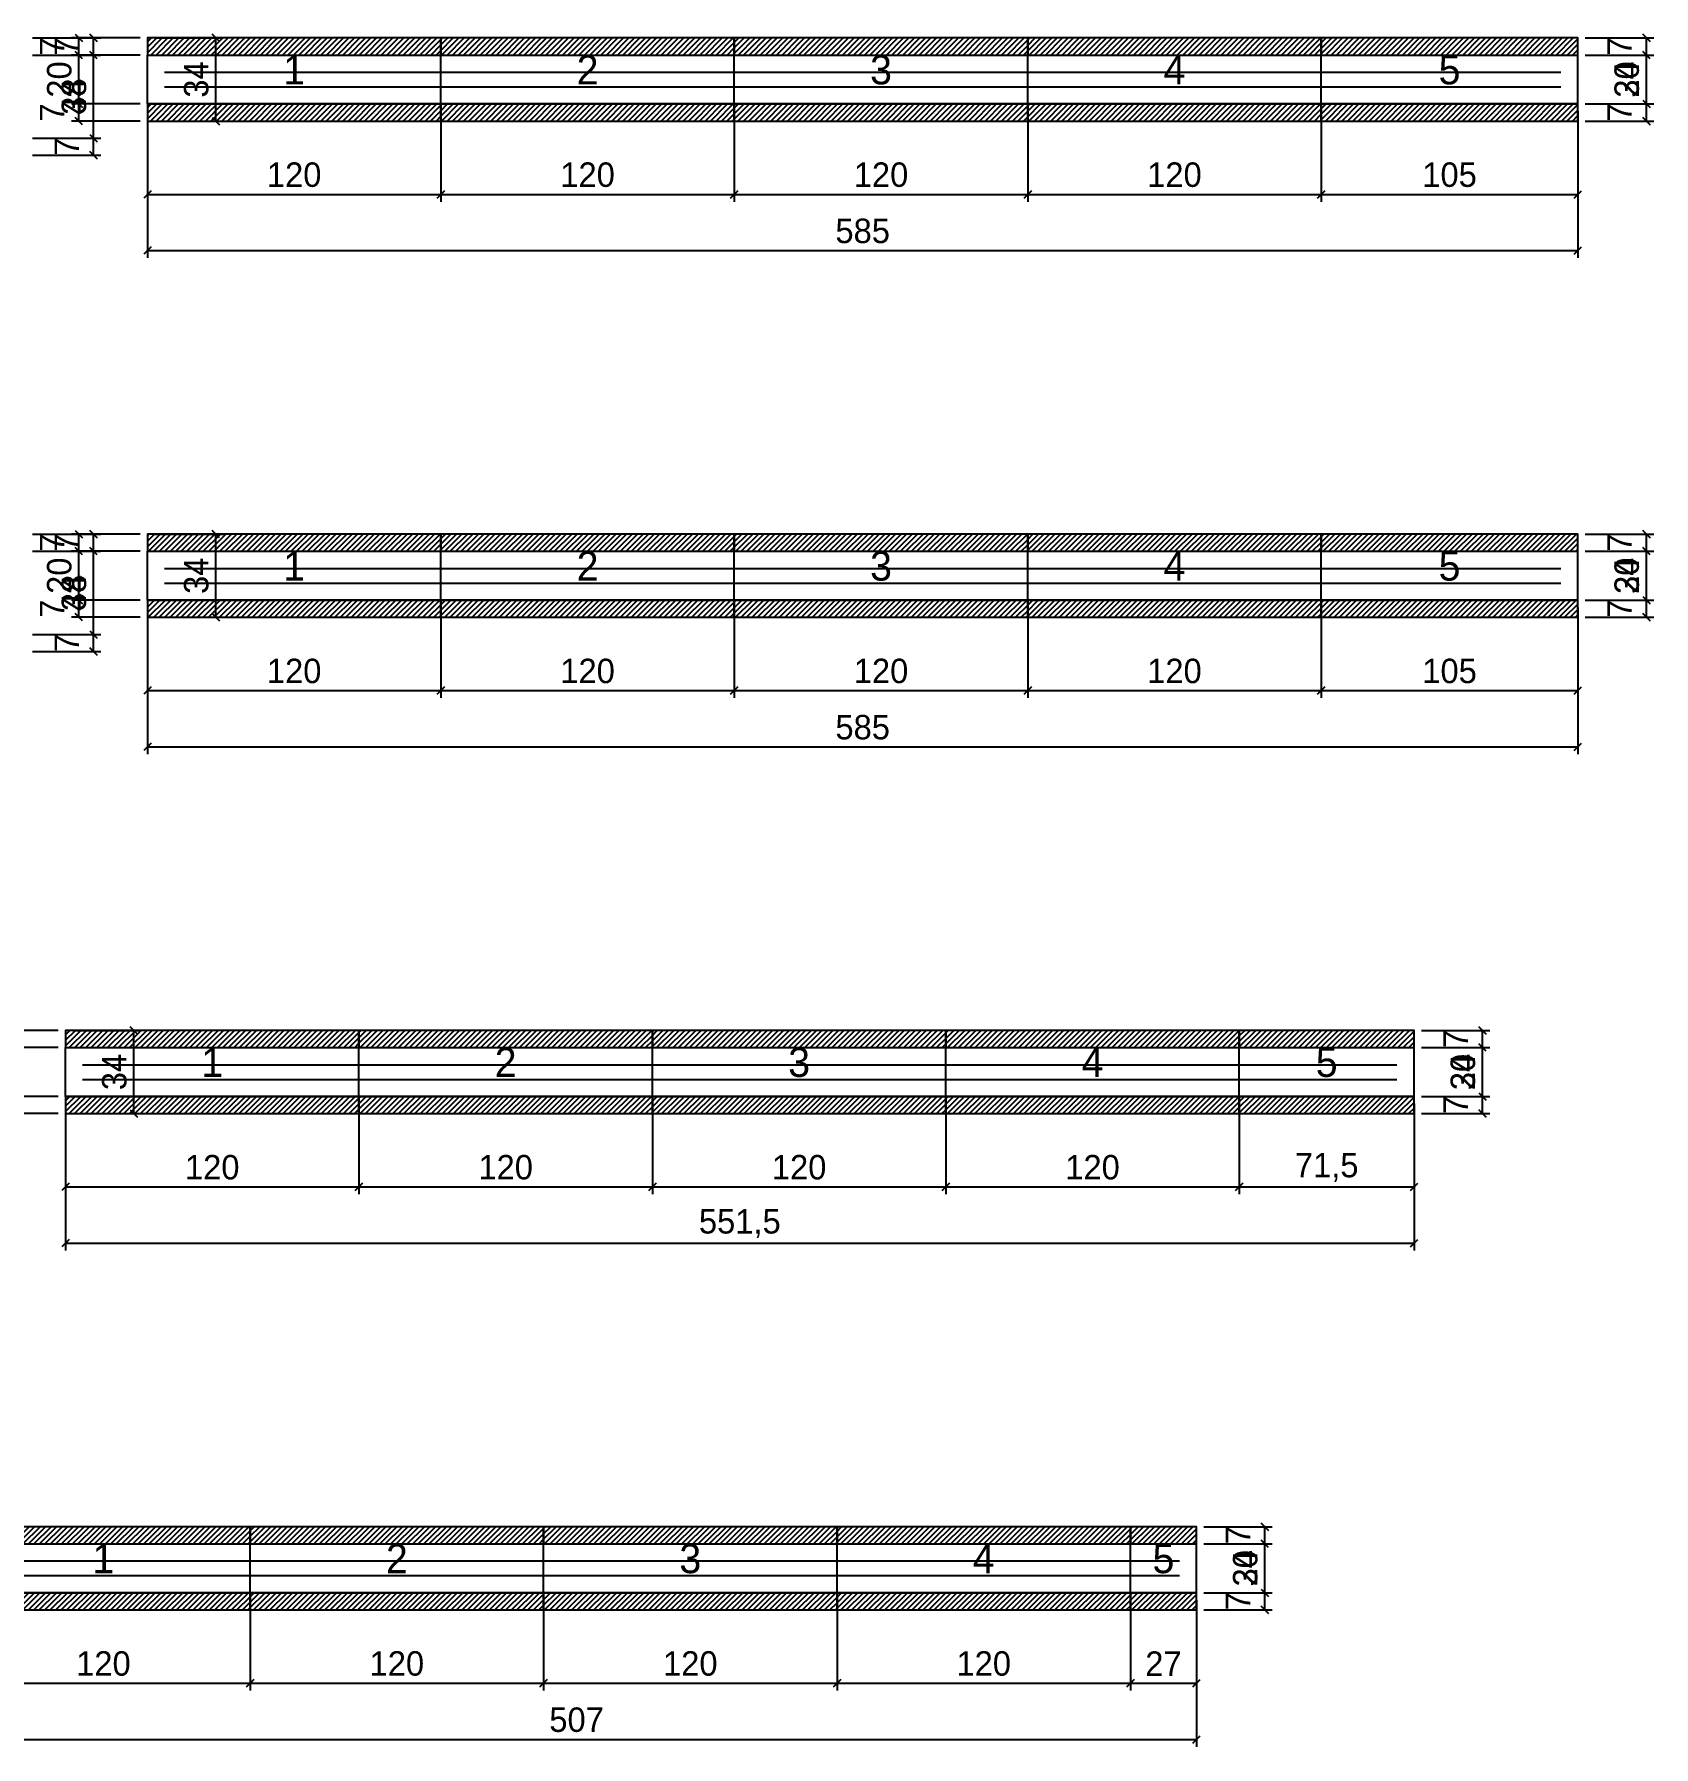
# Model space of a CAD drawing. Extents: x -13000 to 3070, y -38812 to 10330.
# Drawn here: x 787 to 1449, y -28132 to -27432 of the extents above; entities that cross this region are included whole.
import ezdxf
from ezdxf.enums import TextEntityAlignment as Align

# ---------------------------------------------------------------- set-up
doc = ezdxf.new("R2010")
doc.units = 0
for name, color, linetype in [('5', 5, 'Continuous'), ('COTA', 241, 'Continuous'), ('Painéis', 200, 'Continuous'), ('SARR_2.2x7', 40, 'Continuous'), ('SCO-___-LAJ', 224, 'Continuous')]:
    doc.layers.add(name, color=color, linetype=linetype)
doc.dimstyles.new('PAINEL', dxfattribs={"dimtxt": 10, "dimasz": 3, "dimexe": 3, "dimexo": 3, "dimgap": 3, "dimtad": 1, "dimblk": 'OBLIQUE', "dimblk1": 'OBLIQUE', "dimcen": 2.5, "dimclrd": 4, "dimclre": 4, "dimclrt": 240, "dimazin": 3, "dimtfac": 1, "dimtmove": 0, "dimatfit": 3})

# ---------------------------------------------------------------- blocks, each defined once
blk = doc.blocks.new('_OBLIQUE')
at = {"color": 0, "linetype": 'BYBLOCK'}
blk.add_line((-0.5, -0.5), (0.5, 0.5), dxfattribs=at)

msp = doc.modelspace()

# ---------------------------------------------------------------- hatches: boundary and pattern name
at = {"layer": 'COTA'}
h = msp.add_hatch(dxfattribs=at)
h.set_pattern_fill('ANSI31', scale=0.5)
h.paths.add_polyline_path([(833, -27440), (953, -27440), (953, -27433), (833, -27433)])
h = msp.add_hatch(dxfattribs=at)
h.set_pattern_fill('ANSI31', scale=0.5)
h.paths.add_polyline_path([(953, -27440), (1073, -27440), (1073, -27433), (953, -27433)])
h = msp.add_hatch(dxfattribs=at)
h.set_pattern_fill('ANSI31', scale=0.5)
h.paths.add_polyline_path([(1073, -27440), (1193, -27440), (1193, -27433), (1073, -27433)])
h = msp.add_hatch(dxfattribs=at)
h.set_pattern_fill('ANSI31', scale=0.5)
h.paths.add_polyline_path([(1193, -27440), (1313, -27440), (1313, -27433), (1193, -27433)])
h = msp.add_hatch(dxfattribs=at)
h.set_pattern_fill('ANSI31', scale=0.5)
h.paths.add_polyline_path([(1313, -27440), (1418, -27440), (1418, -27433), (1313, -27433)])
h = msp.add_hatch(dxfattribs=at)
h.set_pattern_fill('ANSI31', scale=0.5)
h.paths.add_polyline_path([(833, -27467), (953, -27467), (953, -27460), (833, -27460)])
h = msp.add_hatch(dxfattribs=at)
h.set_pattern_fill('ANSI31', scale=0.5)
h.paths.add_polyline_path([(953, -27467), (1073, -27467), (1073, -27460), (953, -27460)])
h = msp.add_hatch(dxfattribs=at)
h.set_pattern_fill('ANSI31', scale=0.5)
h.paths.add_polyline_path([(1073, -27467), (1193, -27467), (1193, -27460), (1073, -27460)])
h = msp.add_hatch(dxfattribs=at)
h.set_pattern_fill('ANSI31', scale=0.5)
h.paths.add_polyline_path([(1193, -27467), (1313, -27467), (1313, -27460), (1193, -27460)])
h = msp.add_hatch(dxfattribs=at)
h.set_pattern_fill('ANSI31', scale=0.5)
h.paths.add_polyline_path([(1313, -27467), (1418, -27467), (1418, -27460), (1313, -27460)])
h = msp.add_hatch(dxfattribs=at)
h.set_pattern_fill('ANSI31', scale=0.5)
h.paths.add_polyline_path([(833, -27643), (953, -27643), (953, -27636), (833, -27636)])
h = msp.add_hatch(dxfattribs=at)
h.set_pattern_fill('ANSI31', scale=0.5)
h.paths.add_polyline_path([(953, -27643), (1073, -27643), (1073, -27636), (953, -27636)])
h = msp.add_hatch(dxfattribs=at)
h.set_pattern_fill('ANSI31', scale=0.5)
h.paths.add_polyline_path([(1073, -27643), (1193, -27643), (1193, -27636), (1073, -27636)])
h = msp.add_hatch(dxfattribs=at)
h.set_pattern_fill('ANSI31', scale=0.5)
h.paths.add_polyline_path([(1193, -27643), (1313, -27643), (1313, -27636), (1193, -27636)])
h = msp.add_hatch(dxfattribs=at)
h.set_pattern_fill('ANSI31', scale=0.5)
h.paths.add_polyline_path([(1313, -27643), (1418, -27643), (1418, -27636), (1313, -27636)])
h = msp.add_hatch(dxfattribs=at)
h.set_pattern_fill('ANSI31', scale=0.5)
h.paths.add_polyline_path([(833, -27670), (953, -27670), (953, -27663), (833, -27663)])
h = msp.add_hatch(dxfattribs=at)
h.set_pattern_fill('ANSI31', scale=0.5)
h.paths.add_polyline_path([(953, -27670), (1073, -27670), (1073, -27663), (953, -27663)])
h = msp.add_hatch(dxfattribs=at)
h.set_pattern_fill('ANSI31', scale=0.5)
h.paths.add_polyline_path([(1073, -27670), (1193, -27670), (1193, -27663), (1073, -27663)])
h = msp.add_hatch(dxfattribs=at)
h.set_pattern_fill('ANSI31', scale=0.5)
h.paths.add_polyline_path([(1193, -27670), (1313, -27670), (1313, -27663), (1193, -27663)])
h = msp.add_hatch(dxfattribs=at)
h.set_pattern_fill('ANSI31', scale=0.5)
h.paths.add_polyline_path([(1313, -27670), (1418, -27670), (1418, -27663), (1313, -27663)])
h = msp.add_hatch(dxfattribs=at)
h.set_pattern_fill('ANSI31', scale=0.5)
h.paths.add_polyline_path([(799.5, -27846), (919.5, -27846), (919.5, -27839), (799.5, -27839)])
h = msp.add_hatch(dxfattribs=at)
h.set_pattern_fill('ANSI31', scale=0.5)
h.paths.add_polyline_path([(919.5, -27846), (1039.5, -27846), (1039.5, -27839), (919.5, -27839)])
h = msp.add_hatch(dxfattribs=at)
h.set_pattern_fill('ANSI31', scale=0.5)
h.paths.add_polyline_path([(1039.5, -27846), (1159.5, -27846), (1159.5, -27839), (1039.5, -27839)])
h = msp.add_hatch(dxfattribs=at)
h.set_pattern_fill('ANSI31', scale=0.5)
h.paths.add_polyline_path([(1159.5, -27846), (1279.5, -27846), (1279.5, -27839), (1159.5, -27839)])
h = msp.add_hatch(dxfattribs=at)
h.set_pattern_fill('ANSI31', scale=0.5)
h.paths.add_polyline_path([(1279.5, -27846), (1351, -27846), (1351, -27839), (1279.5, -27839)])
h = msp.add_hatch(dxfattribs=at)
h.set_pattern_fill('ANSI31', scale=0.5)
h.paths.add_polyline_path([(799.5, -27873), (919.5, -27873), (919.5, -27866), (799.5, -27866)])
h = msp.add_hatch(dxfattribs=at)
h.set_pattern_fill('ANSI31', scale=0.5)
h.paths.add_polyline_path([(919.5, -27873), (1039.5, -27873), (1039.5, -27866), (919.5, -27866)])
h = msp.add_hatch(dxfattribs=at)
h.set_pattern_fill('ANSI31', scale=0.5)
h.paths.add_polyline_path([(1039.5, -27873), (1159.5, -27873), (1159.5, -27866), (1039.5, -27866)])
h = msp.add_hatch(dxfattribs=at)
h.set_pattern_fill('ANSI31', scale=0.5)
h.paths.add_polyline_path([(1159.5, -27873), (1279.5, -27873), (1279.5, -27866), (1159.5, -27866)])
h = msp.add_hatch(dxfattribs=at)
h.set_pattern_fill('ANSI31', scale=0.5)
h.paths.add_polyline_path([(1279.5, -27873), (1351, -27873), (1351, -27866), (1279.5, -27866)])
h = msp.add_hatch(dxfattribs=at)
h.set_pattern_fill('ANSI31', scale=0.5)
h.paths.add_polyline_path([(755, -28049), (875, -28049), (875, -28042), (755, -28042)])
h = msp.add_hatch(dxfattribs=at)
h.set_pattern_fill('ANSI31', scale=0.5)
h.paths.add_polyline_path([(875, -28049), (995, -28049), (995, -28042), (875, -28042)])
h = msp.add_hatch(dxfattribs=at)
h.set_pattern_fill('ANSI31', scale=0.5)
h.paths.add_polyline_path([(995, -28049), (1115, -28049), (1115, -28042), (995, -28042)])
h = msp.add_hatch(dxfattribs=at)
h.set_pattern_fill('ANSI31', scale=0.5)
h.paths.add_polyline_path([(1115, -28049), (1235, -28049), (1235, -28042), (1115, -28042)])
h = msp.add_hatch(dxfattribs=at)
h.set_pattern_fill('ANSI31', scale=0.5)
h.paths.add_polyline_path([(1235, -28049), (1262, -28049), (1262, -28042), (1235, -28042)])
h = msp.add_hatch(dxfattribs=at)
h.set_pattern_fill('ANSI31', scale=0.5)
h.paths.add_polyline_path([(755, -28076), (875, -28076), (875, -28069), (755, -28069)])
h = msp.add_hatch(dxfattribs=at)
h.set_pattern_fill('ANSI31', scale=0.5)
h.paths.add_polyline_path([(875, -28076), (995, -28076), (995, -28069), (875, -28069)])
h = msp.add_hatch(dxfattribs=at)
h.set_pattern_fill('ANSI31', scale=0.5)
h.paths.add_polyline_path([(995, -28076), (1115, -28076), (1115, -28069), (995, -28069)])
h = msp.add_hatch(dxfattribs=at)
h.set_pattern_fill('ANSI31', scale=0.5)
h.paths.add_polyline_path([(1115, -28076), (1235, -28076), (1235, -28069), (1115, -28069)])
h = msp.add_hatch(dxfattribs=at)
h.set_pattern_fill('ANSI31', scale=0.5)
h.paths.add_polyline_path([(1235, -28076), (1262, -28076), (1262, -28069), (1235, -28069)])

# ---------------------------------------------------------------- linework, layer by layer
at = {"layer": 'Painéis'}
for p, q in [((833, -27440), (953, -27440)), ((833, -27460), (833, -27440)), ((953, -27460), (953, -27440)), ((953, -27460), (953, -27440)), ((953, -27440), (1073, -27440)), ((953, -27460), (953, -27440)), ((1073, -27460), (1073, -27440)), ((1073, -27460), (1073, -27440)), ((1073, -27440), (1193, -27440)), ((1073, -27460), (1073, -27440)), ((1193, -27460), (1193, -27440)), ((1193, -27460), (1193, -27440)), ((1193, -27440), (1313, -27440)), ((1193, -27460), (1193, -27440)), ((1313, -27460), (1313, -27440)), ((1313, -27460), (1313, -27440)), ((1313, -27440), (1418, -27440)), ((1313, -27460), (1313, -27440)), ((1418, -27460), (1418, -27440)), ((833, -27460), (953, -27460)), ((953, -27460), (1073, -27460)), ((1073, -27460), (1193, -27460)), ((1193, -27460), (1313, -27460)), ((1313, -27460), (1418, -27460)), ((833, -27643), (953, -27643)), ((833, -27663), (833, -27643)), ((953, -27663), (953, -27643)), ((953, -27663), (953, -27643)), ((953, -27643), (1073, -27643)), ((953, -27663), (953, -27643)), ((1073, -27663), (1073, -27643)), ((1073, -27663), (1073, -27643)), ((1073, -27643), (1193, -27643)), ((1073, -27663), (1073, -27643)), ((1193, -27663), (1193, -27643)), ((1193, -27663), (1193, -27643)), ((1193, -27643), (1313, -27643)), ((1193, -27663), (1193, -27643)), ((1313, -27663), (1313, -27643)), ((1313, -27663), (1313, -27643)), ((1313, -27643), (1418, -27643)), ((1313, -27663), (1313, -27643)), ((1418, -27663), (1418, -27643)), ((833, -27663), (953, -27663)), ((953, -27663), (1073, -27663)), ((1073, -27663), (1193, -27663)), ((1193, -27663), (1313, -27663)), ((1313, -27663), (1418, -27663)), ((799.5, -27846), (919.5, -27846)), ((799.5, -27866), (799.5, -27846)), ((919.5, -27866), (919.5, -27846)), ((919.5, -27866), (919.5, -27846)), ((919.5, -27846), (1039.5, -27846)), ((919.5, -27866), (919.5, -27846)), ((1039.5, -27866), (1039.5, -27846)), ((1039.5, -27866), (1039.5, -27846)), ((1039.5, -27846), (1159.5, -27846)), ((1039.5, -27866), (1039.5, -27846)), ((1159.5, -27866), (1159.5, -27846)), ((1159.5, -27866), (1159.5, -27846)), ((1159.5, -27846), (1279.5, -27846)), ((1159.5, -27866), (1159.5, -27846)), ((1279.5, -27866), (1279.5, -27846)), ((1279.5, -27866), (1279.5, -27846)), ((1279.5, -27846), (1351, -27846)), ((1279.5, -27866), (1279.5, -27846)), ((1351, -27866), (1351, -27846)), ((799.5, -27866), (919.5, -27866)), ((919.5, -27866), (1039.5, -27866)), ((1039.5, -27866), (1159.5, -27866)), ((1159.5, -27866), (1279.5, -27866)), ((1279.5, -27866), (1351, -27866)), ((755, -28049), (875, -28049)), ((875, -28069), (875, -28049)), ((875, -28069), (875, -28049)), ((875, -28049), (995, -28049)), ((875, -28069), (875, -28049)), ((995, -28069), (995, -28049)), ((995, -28069), (995, -28049)), ((995, -28049), (1115, -28049)), ((995, -28069), (995, -28049)), ((1115, -28069), (1115, -28049)), ((1115, -28069), (1115, -28049)), ((1115, -28049), (1235, -28049)), ((1115, -28069), (1115, -28049)), ((1235, -28069), (1235, -28049)), ((1235, -28069), (1235, -28049)), ((1235, -28049), (1262, -28049)), ((1235, -28069), (1235, -28049)), ((1262, -28069), (1262, -28049)), ((755, -28069), (875, -28069)), ((875, -28069), (995, -28069)), ((995, -28069), (1115, -28069)), ((1115, -28069), (1235, -28069)), ((1235, -28069), (1262, -28069))]:
    msp.add_line(p, q, dxfattribs=at)
at = {"layer": 'SARR_2.2x7'}
for points in [[(840, -27447), (953, -27447)], [(840, -27447), (953, -27447)], [(953, -27447), (1073, -27447)], [(953, -27447), (1073, -27447)], [(1073, -27447), (1193, -27447)], [(1073, -27447), (1193, -27447)], [(1193, -27447), (1313, -27447)], [(1193, -27447), (1313, -27447)], [(1313, -27447), (1411, -27447)], [(1313, -27447), (1411, -27447)], [(840, -27453), (953, -27453)], [(840, -27453), (953, -27453)], [(953, -27453), (1073, -27453)], [(953, -27453), (1073, -27453)], [(1073, -27453), (1193, -27453)], [(1073, -27453), (1193, -27453)], [(1193, -27453), (1313, -27453)], [(1193, -27453), (1313, -27453)], [(1313, -27453), (1411, -27453)], [(1313, -27453), (1411, -27453)], [(840, -27650), (953, -27650)], [(840, -27650), (953, -27650)], [(953, -27650), (1073, -27650)], [(953, -27650), (1073, -27650)], [(1073, -27650), (1193, -27650)], [(1073, -27650), (1193, -27650)], [(1193, -27650), (1313, -27650)], [(1193, -27650), (1313, -27650)], [(1313, -27650), (1411, -27650)], [(1313, -27650), (1411, -27650)], [(840, -27656), (953, -27656)], [(840, -27656), (953, -27656)], [(953, -27656), (1073, -27656)], [(953, -27656), (1073, -27656)], [(1073, -27656), (1193, -27656)], [(1073, -27656), (1193, -27656)], [(1193, -27656), (1313, -27656)], [(1193, -27656), (1313, -27656)], [(1313, -27656), (1411, -27656)], [(1313, -27656), (1411, -27656)], [(806.5, -27853), (919.5, -27853)], [(806.5, -27853), (919.5, -27853)], [(919.5, -27853), (1039.5, -27853)], [(919.5, -27853), (1039.5, -27853)], [(1039.5, -27853), (1159.5, -27853)], [(1039.5, -27853), (1159.5, -27853)], [(1159.5, -27853), (1279.5, -27853)], [(1159.5, -27853), (1279.5, -27853)], [(1279.5, -27853), (1344, -27853)], [(1279.5, -27853), (1344, -27853)], [(806.5, -27859), (919.5, -27859)], [(806.5, -27859), (919.5, -27859)], [(919.5, -27859), (1039.5, -27859)], [(919.5, -27859), (1039.5, -27859)], [(1039.5, -27859), (1159.5, -27859)], [(1039.5, -27859), (1159.5, -27859)], [(1159.5, -27859), (1279.5, -27859)], [(1159.5, -27859), (1279.5, -27859)], [(1279.5, -27859), (1344, -27859)], [(1279.5, -27859), (1344, -27859)], [(762, -28056), (875, -28056)], [(762, -28056), (875, -28056)], [(762, -28062), (875, -28062)], [(762, -28062), (875, -28062)], [(875, -28056), (995, -28056)], [(875, -28056), (995, -28056)], [(875, -28062), (995, -28062)], [(875, -28062), (995, -28062)], [(995, -28056), (1115, -28056)], [(995, -28056), (1115, -28056)], [(995, -28062), (1115, -28062)], [(995, -28062), (1115, -28062)], [(1115, -28056), (1235, -28056)], [(1115, -28056), (1235, -28056)], [(1115, -28062), (1235, -28062)], [(1115, -28062), (1235, -28062)], [(1235, -28056), (1255, -28056)], [(1235, -28056), (1255, -28056)], [(1235, -28062), (1255, -28062)], [(1235, -28062), (1255, -28062)]]:
    msp.add_lwpolyline(points, dxfattribs=at)
at = {"layer": 'SCO-___-LAJ'}
for points in [[(833, -27440), (953, -27440), (953, -27433), (833, -27433)], [(953, -27440), (1073, -27440), (1073, -27433), (953, -27433)], [(1073, -27440), (1193, -27440), (1193, -27433), (1073, -27433)], [(1193, -27440), (1313, -27440), (1313, -27433), (1193, -27433)], [(1313, -27440), (1418, -27440), (1418, -27433), (1313, -27433)], [(833, -27467), (953, -27467), (953, -27460), (833, -27460)], [(953, -27467), (1073, -27467), (1073, -27460), (953, -27460)], [(1073, -27467), (1193, -27467), (1193, -27460), (1073, -27460)], [(1193, -27467), (1313, -27467), (1313, -27460), (1193, -27460)], [(1313, -27467), (1418, -27467), (1418, -27460), (1313, -27460)], [(833, -27643), (953, -27643), (953, -27636), (833, -27636)], [(953, -27643), (1073, -27643), (1073, -27636), (953, -27636)], [(1073, -27643), (1193, -27643), (1193, -27636), (1073, -27636)], [(1193, -27643), (1313, -27643), (1313, -27636), (1193, -27636)], [(1313, -27643), (1418, -27643), (1418, -27636), (1313, -27636)], [(833, -27670), (953, -27670), (953, -27663), (833, -27663)], [(953, -27670), (1073, -27670), (1073, -27663), (953, -27663)], [(1073, -27670), (1193, -27670), (1193, -27663), (1073, -27663)], [(1193, -27670), (1313, -27670), (1313, -27663), (1193, -27663)], [(1313, -27670), (1418, -27670), (1418, -27663), (1313, -27663)], [(799.5, -27846), (919.5, -27846), (919.5, -27839), (799.5, -27839)], [(919.5, -27846), (1039.5, -27846), (1039.5, -27839), (919.5, -27839)], [(1039.5, -27846), (1159.5, -27846), (1159.5, -27839), (1039.5, -27839)], [(1159.5, -27846), (1279.5, -27846), (1279.5, -27839), (1159.5, -27839)], [(1279.5, -27846), (1351, -27846), (1351, -27839), (1279.5, -27839)], [(799.5, -27873), (919.5, -27873), (919.5, -27866), (799.5, -27866)], [(919.5, -27873), (1039.5, -27873), (1039.5, -27866), (919.5, -27866)], [(1039.5, -27873), (1159.5, -27873), (1159.5, -27866), (1039.5, -27866)], [(1159.5, -27873), (1279.5, -27873), (1279.5, -27866), (1159.5, -27866)], [(1279.5, -27873), (1351, -27873), (1351, -27866), (1279.5, -27866)], [(755, -28049), (875, -28049), (875, -28042), (755, -28042)], [(875, -28049), (995, -28049), (995, -28042), (875, -28042)], [(995, -28049), (1115, -28049), (1115, -28042), (995, -28042)], [(1115, -28049), (1235, -28049), (1235, -28042), (1115, -28042)], [(1235, -28049), (1262, -28049), (1262, -28042), (1235, -28042)], [(755, -28076), (875, -28076), (875, -28069), (755, -28069)], [(875, -28076), (995, -28076), (995, -28069), (875, -28069)], [(995, -28076), (1115, -28076), (1115, -28069), (995, -28069)], [(1115, -28076), (1235, -28076), (1235, -28069), (1115, -28069)], [(1235, -28076), (1262, -28076), (1262, -28069), (1235, -28069)]]:
    msp.add_lwpolyline(points, close=True, dxfattribs=at)

# ---------------------------------------------------------------- texts
at = {"layer": '5'}
for s, p in [('1', (893, -27446)), ('2', (1013, -27446)), ('3', (1133, -27446)), ('4', (1253, -27446)), ('5', (1365.5, -27446)), ('1', (893, -27649)), ('2', (1013, -27649)), ('3', (1133, -27649)), ('4', (1253, -27649)), ('5', (1365.5, -27649)), ('1', (859.5, -27852)), ('2', (979.5, -27852)), ('3', (1099.5, -27852)), ('4', (1219.5, -27852)), ('5', (1315.25, -27852)), ('1', (815, -28055)), ('2', (935, -28055)), ('3', (1055, -28055)), ('4', (1175, -28055)), ('5', (1248.5, -28055))]:
    msp.add_text(s, height=12, dxfattribs=at).set_placement(p, align=Align.MIDDLE_CENTER)

# ---------------------------------------------------------------- dimensions: what is measured, and where the dimension line sits
at = {"layer": 'COTA'}
for base, p1, p2 in [((811, -27481), (783, -27481), (783, -27433)), ((811, -27440), (783, -27440), (783, -27433)), ((805, -27440), (833, -27440), (833, -27433)), ((861, -27467), (833, -27467), (833, -27433)), ((1446, -27467), (1418, -27467), (1418, -27433)), ((1446, -27440), (1418, -27440), (1418, -27433)), ((811, -27474), (783, -27474), (783, -27440)), ((805, -27460), (833, -27460), (833, -27440)), ((1446, -27460), (1418, -27460), (1418, -27440)), ((805, -27467), (833, -27467), (833, -27460)), ((1446, -27467), (1418, -27467), (1418, -27460)), ((811, -27481), (783, -27481), (783, -27474)), ((811, -27684), (783, -27684), (783, -27636)), ((811, -27643), (783, -27643), (783, -27636)), ((805, -27643), (833, -27643), (833, -27636)), ((861, -27670), (833, -27670), (833, -27636)), ((1446, -27670), (1418, -27670), (1418, -27636)), ((1446, -27643), (1418, -27643), (1418, -27636)), ((811, -27677), (783, -27677), (783, -27643)), ((805, -27663), (833, -27663), (833, -27643)), ((1446, -27663), (1418, -27663), (1418, -27643)), ((805, -27670), (833, -27670), (833, -27663)), ((1446, -27670), (1418, -27670), (1418, -27663)), ((811, -27684), (783, -27684), (783, -27677)), ((771.5, -27846), (799.5, -27846), (799.5, -27839)), ((827.5, -27873), (799.5, -27873), (799.5, -27839)), ((1379, -27873), (1351, -27873), (1351, -27839)), ((1379, -27846), (1351, -27846), (1351, -27839)), ((771.5, -27866), (799.5, -27866), (799.5, -27846)), ((1379, -27866), (1351, -27866), (1351, -27846)), ((771.5, -27873), (799.5, -27873), (799.5, -27866)), ((1379, -27873), (1351, -27873), (1351, -27866)), ((1290, -28076), (1262, -28076), (1262, -28042)), ((1290, -28049), (1262, -28049), (1262, -28042)), ((1290, -28069), (1262, -28069), (1262, -28049)), ((1290, -28076), (1262, -28076), (1262, -28069))]:
    msp.add_linear_dim(base=base, p1=p1, p2=p2, angle=90, dimstyle='PAINEL', dxfattribs=at).render()
for base, p1, p2 in [((833, -27497), (833, -27460), (953, -27460)), ((833, -27520), (833, -27460), (1418, -27460)), ((953, -27497), (953, -27460), (1073, -27460)), ((1073, -27497), (1073, -27460), (1193, -27460)), ((1193, -27497), (1193, -27460), (1313, -27460)), ((1313, -27497), (1313, -27460), (1418, -27460)), ((833, -27700), (833, -27663), (953, -27663)), ((833, -27723), (833, -27663), (1418, -27663)), ((953, -27700), (953, -27663), (1073, -27663)), ((1073, -27700), (1073, -27663), (1193, -27663)), ((1193, -27700), (1193, -27663), (1313, -27663)), ((1313, -27700), (1313, -27663), (1418, -27663)), ((799.5, -27903), (799.5, -27866), (919.5, -27866)), ((799.5, -27926), (799.5, -27866), (1351, -27866)), ((919.5, -27903), (919.5, -27866), (1039.5, -27866)), ((1039.5, -27903), (1039.5, -27866), (1159.5, -27866)), ((1159.5, -27903), (1159.5, -27866), (1279.5, -27866)), ((1279.5, -27903), (1279.5, -27866), (1351, -27866)), ((755, -28106), (755, -28069), (875, -28069)), ((755, -28129), (755, -28069), (1262, -28069)), ((875, -28106), (875, -28069), (995, -28069)), ((995, -28106), (995, -28069), (1115, -28069)), ((1115, -28106), (1115, -28069), (1235, -28069)), ((1235, -28106), (1235, -28069), (1262, -28069))]:
    msp.add_linear_dim(base=base, p1=p1, p2=p2, dimstyle='PAINEL', dxfattribs=at).render()

doc.saveas('drawing.dxf')
